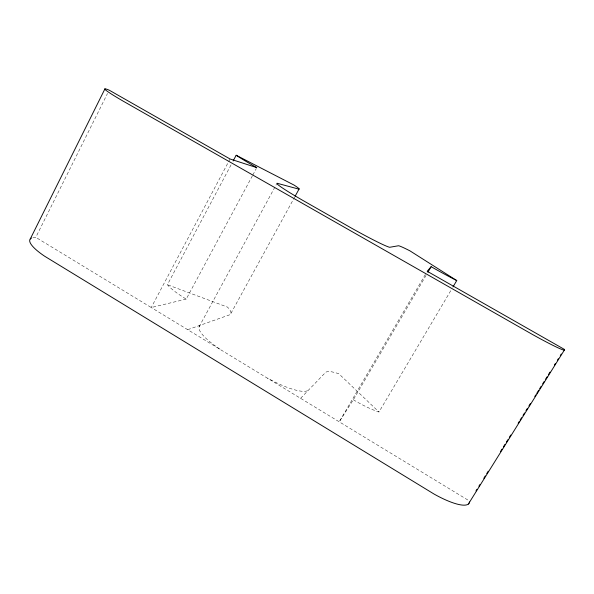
<?xml version="1.0" encoding="UTF-8"?>
<svg xmlns="http://www.w3.org/2000/svg" width="594" height="594" viewBox="0 0 594 594"><rect width="100%" height="100%" fill="white"/><g stroke="black" fill="none" stroke-linecap="round" stroke-linejoin="round"><path stroke-width="0.45" stroke-dasharray="2.97 2.23" d="M32.922 237.615A43.072 10.269 25.5 0 1 35.796 237.333L107.514 93.458M230.027 158.977L151.247 307.529L469.616 501.091M252.398 175.802L186.212 299.109A37.17 8.086 27.9 0 1 167.389 284.726L231.378 164.263M252.836 174.985L256.348 168.451M199.087 326.811L276.425 184.288M230.955 313.35L294.683 197.03M425.341 274.48L339.248 421.829L353.356 399.755L426.009 275.468M353.356 399.755A38.462 8.576 30.9 0 0 378.979 411.998L451.566 289.315M300.609 398.307L325.445 372.549A38.462 8.576 30.9 0 1 338.855 373.782L378.979 411.998M187.726 329.677L229.403 314.909A37.17 8.086 27.9 0 0 227.495 307.105L167.389 284.726M186.212 299.109L151.247 307.529L35.796 237.333M307.358 390.785A42.367 10.655 29.5 0 1 267.545 378.088M219.958 349.153A42.077 10.506 28.8 0 1 199.859 325.668"/><path stroke-width="0.89" d="M30.257 238.988L104.945 88.87M233.123 160.981L236.167 155.249L294.141 185.135A38.157 1.812 28.9 0 1 298.366 189.003L277.138 183.271A43.355 2.369 29.1 0 0 301.99 199.933L351.9 228.356A43.659 2.406 29.3 0 0 389.657 247.29L398.359 245.775A39.523 1.923 29.6 0 1 409.934 250.846L456.749 280.554L452.977 286.924M295.129 196.22L299.138 188.899M427.873 272.275L431.133 266.699A39.523 1.923 29.6 0 0 456.749 280.554M475.987 490.867L476.967 489.293M478.927 486.144L479.907 484.578M483.828 478.281L485.298 475.92M486.768 473.567L488.238 471.205M500.497 451.544L501.967 449.183M503.437 446.822L504.907 444.461M506.378 442.107L507.848 439.746M509.318 437.384L510.788 435.023M518.146 423.232L519.126 421.658M520.106 420.084L521.577 417.723M523.047 415.362L524.517 413.001M525.987 410.647L527.457 408.286M528.927 405.925L530.397 403.564M534.808 396.488L535.788 394.913M536.776 393.339L538.736 390.199M539.716 388.625L541.186 386.263M542.656 383.902L544.126 381.548M545.596 379.187L547.067 376.826M548.537 374.465L550.007 372.104M554.417 365.028L555.397 363.454M557.358 360.313L558.338 358.739M560.305 355.591L561.285 354.017M468.384 504.024L564.3 350.163M431.133 266.699L427.212 271.272L564.226 349.302A47.706 2.688 30 0 1 532.12 334.274L122.772 100.913A44.409 2.317 28.4 0 1 109.162 90.154L230.027 158.977L256.786 167.634A38.157 1.812 28.9 0 1 236.167 155.249M469.564 501.975A46.169 11.835 33.2 0 1 433.969 494L44.728 256.274A43.072 10.269 25.5 0 1 31.482 238.09"/></g></svg>
